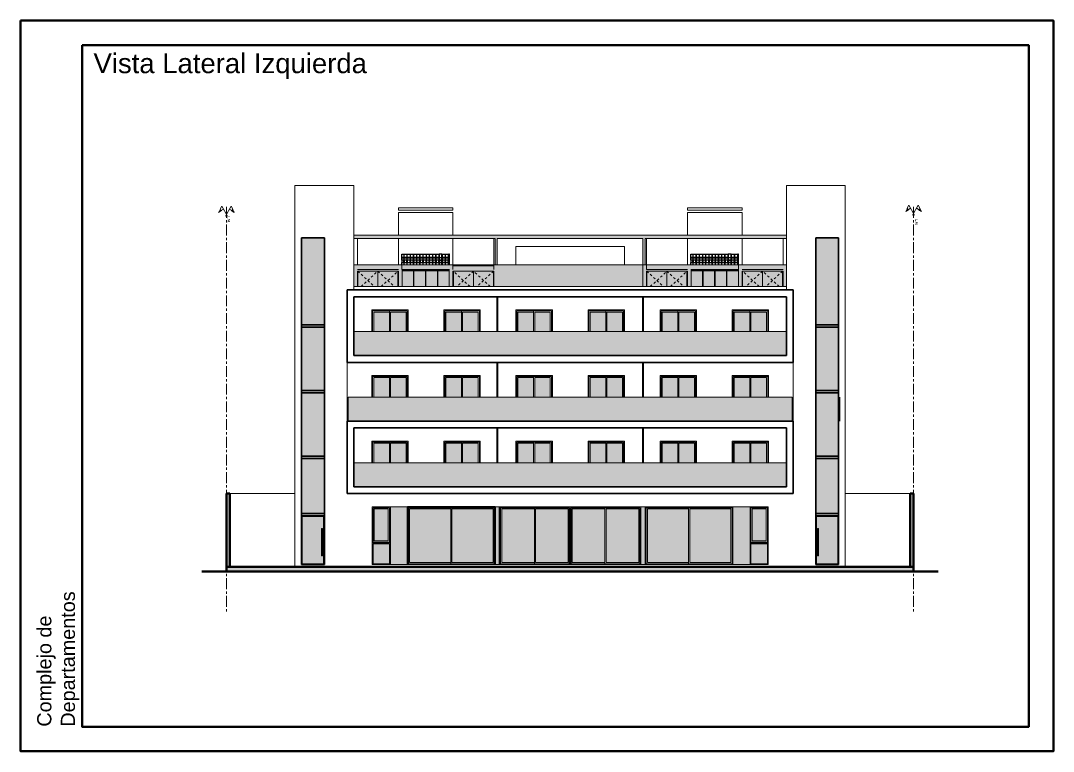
# Model space of a CAD drawing. Header units: millimetres. Extents: x 5985 to 6342, y 1020 to 1088.
# Drawn here: x 5984.6 to 6029.96, y 1054.89 to 1086.97 of the extents above; entities that cross this region are included whole.
import ezdxf

# ---------------------------------------------------------------- set-up
doc = ezdxf.new("R2010")
doc.units = ezdxf.units.MM
doc.linetypes.add('CENTER', pattern=[50.8, 31.75, -6.35, 6.35, -6.35])
doc.linetypes.add('JIS_02_0.7', pattern=[1.35, 0.75, -0.6])
for name, color, linetype, lineweight in [('0.05', 253, 'Continuous', 5), ('02_CIVIL_EXIST', 18, 'Continuous', 30), ('03_CIVIL EXIST A DECLARAR', 6, 'Continuous', 15), ('07_CIVIL VISTAS MEDIA', 251, 'Continuous', 5), ('08_CIVIL VISTAS FINO', 143, 'Continuous', 9), ('09_CIVIL PROYECCIONES', 230, 'Continuous', 5), ('10_CIVIL EJES', 230, 'CENTER', 15), ('12_HATCH', 254, 'Continuous', 9), ('12_TEXTOS', 150, 'Continuous', 40), ('Construccion Seca', 252, 'Continuous', 13), ('MISC MUEBLES', 143, 'Continuous', 9)]:
    doc.layers.add(name, color=color, linetype=linetype, lineweight=lineweight)
doc.layers.add('LADRILLOS', color=6, linetype='Continuous')
doc.styles.add('JDS1', font='GOTHICB.TTF')
doc.styles.add('Swis721 BT', font='swiss.ttf')

# ---------------------------------------------------------------- blocks, each defined once
blk = doc.blocks.new('vp1')
at = {"layer": '07_CIVIL VISTAS MEDIA'}
for p, q in [((927.12, -19.081), (927.12, -20.031)), ((928.72, -19.081), (927.12, -19.081)), ((928.72, -19.081), (928.72, -20.031))]:
    blk.add_line(p, q, dxfattribs=at)
at = {"layer": '08_CIVIL VISTAS FINO'}
for p, q in [((927.16, -19.121), (928.68, -19.121)), ((927.16, -19.121), (927.16, -20.031)), ((927.21, -19.171), (927.895, -19.171)), ((927.21, -19.171), (927.21, -20.031)), ((927.895, -20.031), (927.895, -19.121)), ((927.945, -19.171), (928.63, -19.171)), ((927.945, -20.031), (927.945, -19.171)), ((928.63, -19.171), (928.63, -20.031)), ((928.68, -19.121), (928.68, -20.031))]:
    blk.add_line(p, q, dxfattribs=at)

msp = doc.modelspace()

# ---------------------------------------------------------------- hatches: boundary and pattern name
at = {"layer": '02_CIVIL_EXIST'}
h = msp.add_hatch(color=251, dxfattribs=at)
h.dxf.hatch_style = 1
h.paths.add_polyline_path([(6005.537, 1074.847), (6005.512, 1074.847), (6005.512, 1073.317), (6005.537, 1073.317)])
h.paths.add_polyline_path([(6005.562, 1074.847), (6005.537, 1074.847), (6005.537, 1073.317), (6005.562, 1073.317)])
h = msp.add_hatch(color=251, dxfattribs=at)
h.dxf.hatch_style = 1
h.paths.add_polyline_path([(6011.937, 1074.847), (6011.912, 1074.847), (6011.912, 1073.317), (6011.937, 1073.317)])
h.paths.add_polyline_path([(6011.962, 1074.847), (6011.937, 1074.847), (6011.937, 1073.317), (6011.962, 1073.317)])
h = msp.add_hatch(color=251, dxfattribs=at)
h.dxf.hatch_style = 1
h.paths.add_polyline_path([(5997.938, 1073.507), (5997.938, 1073.607), (5996.938, 1073.607), (5996.938, 1073.507)])
h = msp.add_hatch(color=251, dxfattribs=at)
h.dxf.hatch_style = 1
h.paths.add_polyline_path([(6019.519, 1073.607), (6020.519, 1073.607), (6020.519, 1073.507), (6019.519, 1073.507)])
h = msp.add_hatch(color=251, dxfattribs=at)
h.dxf.hatch_style = 1
h.paths.add_polyline_path([(6005.537, 1071.967), (6005.512, 1071.967), (6005.512, 1070.437), (6005.537, 1070.437)])
h.paths.add_polyline_path([(6005.562, 1071.967), (6005.537, 1071.967), (6005.537, 1070.437), (6005.562, 1070.437)])
h = msp.add_hatch(color=251, dxfattribs=at)
h.dxf.hatch_style = 1
h.paths.add_polyline_path([(6011.937, 1071.967), (6011.912, 1071.967), (6011.912, 1070.437), (6011.937, 1070.437)])
h.paths.add_polyline_path([(6011.962, 1071.967), (6011.937, 1071.967), (6011.937, 1070.437), (6011.962, 1070.437)])
h = msp.add_hatch(color=251, dxfattribs=at)
h.dxf.hatch_style = 1
h.paths.add_polyline_path([(5997.938, 1070.727), (5996.938, 1070.727), (5996.938, 1070.627), (5997.938, 1070.627)])
h = msp.add_hatch(color=251, dxfattribs=at)
h.dxf.hatch_style = 1
h.paths.add_polyline_path([(6019.519, 1070.727), (6020.519, 1070.727), (6020.519, 1070.627), (6019.519, 1070.627)])
h = msp.add_hatch(color=251, dxfattribs=at)
h.dxf.hatch_style = 1
h.paths.add_polyline_path([(6005.537, 1069.087), (6005.512, 1069.087), (6005.512, 1067.557), (6005.537, 1067.557)])
h.paths.add_polyline_path([(6005.562, 1069.087), (6005.537, 1069.087), (6005.537, 1067.557), (6005.562, 1067.557)])
h = msp.add_hatch(color=251, dxfattribs=at)
h.dxf.hatch_style = 1
h.paths.add_polyline_path([(6011.937, 1069.087), (6011.912, 1069.087), (6011.912, 1067.557), (6011.937, 1067.557)])
h.paths.add_polyline_path([(6011.962, 1069.087), (6011.937, 1069.087), (6011.937, 1067.557), (6011.962, 1067.557)])
h = msp.add_hatch(color=251, dxfattribs=at)
h.dxf.hatch_style = 1
h.paths.add_polyline_path([(5997.938, 1067.747), (5997.938, 1067.847), (5996.938, 1067.847), (5996.938, 1067.747)])
h = msp.add_hatch(color=251, dxfattribs=at)
h.dxf.hatch_style = 1
h.paths.add_polyline_path([(6020.519, 1067.747), (6020.519, 1067.847), (6019.519, 1067.847), (6019.519, 1067.747)])
h = msp.add_hatch(color=251, dxfattribs=at)
h.dxf.hatch_style = 1
h.paths.add_polyline_path([(6000.838, 1064.037), (6000.838, 1063.087), (6001.588, 1063.087), (6001.588, 1065.627), (6000.838, 1065.627)])
h = msp.add_hatch(color=251, dxfattribs=at)
h.dxf.hatch_style = 1
h.paths.add_polyline_path([(6005.638, 1065.627), (6005.438, 1065.627), (6005.438, 1063.087), (6005.638, 1063.087)])
h = msp.add_hatch(color=251, dxfattribs=at)
h.dxf.hatch_style = 1
h.paths.add_polyline_path([(6012.036, 1065.627), (6011.838, 1065.627), (6011.838, 1063.087), (6012.036, 1063.087)])
h = msp.add_hatch(color=251, dxfattribs=at)
h.dxf.hatch_style = 1
h.paths.add_polyline_path([(6015.886, 1063.087), (6016.636, 1063.087), (6016.636, 1064.037), (6016.636, 1065.627), (6015.886, 1065.627)])
h = msp.add_hatch(color=251, dxfattribs=at)
h.dxf.hatch_style = 1
h.paths.add_polyline_path([(5997.938, 1065.327), (5996.938, 1065.327), (5996.938, 1065.227), (5997.938, 1065.227)])
h = msp.add_hatch(color=251, dxfattribs=at)
h.dxf.hatch_style = 1
h.paths.add_polyline_path([(6020.519, 1065.227), (6020.519, 1065.327), (6019.519, 1065.327), (6019.519, 1065.227)])
h = msp.add_hatch(color=251, dxfattribs=at)
h.dxf.hatch_style = 1
h.paths.add_polyline_path([(5997.862, 1064.673), (5997.812, 1064.673), (5997.812, 1063.473), (5997.862, 1063.473)])
h = msp.add_hatch(color=251, dxfattribs=at)
h.dxf.hatch_style = 1
h.paths.add_polyline_path([(6019.595, 1063.473), (6019.645, 1063.473), (6019.645, 1064.673), (6019.595, 1064.673)])
at = {"layer": '03_CIVIL EXIST A DECLARAR'}
h = msp.add_hatch(color=251, dxfattribs=at)
h.dxf.hatch_style = 1
h.paths.add_polyline_path([(6018.236, 1077.547), (5999.238, 1077.547), (5999.238, 1077.397), (6005.436, 1077.397), (6005.436, 1076.247), (6005.536, 1076.247), (6005.536, 1077.397), (6011.933, 1077.397), (6011.933, 1076.247), (6012.033, 1076.247), (6012.033, 1077.397), (6018.236, 1077.397)])
at = {"layer": '07_CIVIL VISTAS MEDIA'}
h = msp.add_hatch(color=18, dxfattribs=at)
h.dxf.hatch_style = 1
h.paths.add_polyline_path([(5993.638, 1062.987), (5993.788, 1062.987), (5993.788, 1066.207), (5993.638, 1066.207)])
h.paths.add_polyline_path([(6023.819, 1066.207), (6023.669, 1066.207), (6023.669, 1062.987), (6023.819, 1062.987)])
h = msp.add_hatch(color=18, dxfattribs=at)
h.dxf.hatch_style = 1
h.paths.add_polyline_path([(6023.819, 1062.987), (5993.638, 1062.987), (5993.638, 1062.787), (6023.819, 1062.787)])
at = {"layer": '12_HATCH', "linetype": 'ByBlock', "lineweight": 9}
h = msp.add_hatch(dxfattribs=at)
h.set_pattern_fill('LINE', color=256, scale=0.09375, angle=420, style=0)
h.set_pattern_definition([(120, (6017.79526, 1497.655313), (0.0101487352, 0.005859375), [])])
h.paths.add_polyline_path([(5993.368, 1078.679), (5993.396, 1078.63), (5993.417, 1078.643), (5993.427, 1078.626), (5993.292, 1078.549)])
h = msp.add_hatch(dxfattribs=at)
h.set_pattern_fill('LINE', color=256, scale=0.09375, angle=420, style=0)
h.set_pattern_definition([(60, (5944.101842, 1497.655313), (-0.0101487352, 0.005859375), [])])
h.paths.add_polyline_path([(5993.983, 1078.549), (5993.849, 1078.626), (5993.858, 1078.643), (5993.88, 1078.63), (5993.908, 1078.679)])
h = msp.add_hatch(dxfattribs=at)
h.set_pattern_fill('LINE', color=256, scale=0.09375, angle=600, style=0)
h.set_pattern_definition([(240, (6073.355361, 656.3911), (0.0101487352, -0.005859375), [])])
h.paths.add_polyline_path([(6023.474, 1078.585), (6023.608, 1078.663), (6023.599, 1078.679), (6023.577, 1078.667), (6023.549, 1078.715)])
h = msp.add_hatch(dxfattribs=at)
h.set_pattern_fill('LINE', color=256, scale=0.09375, angle=600, style=0)
h.set_pattern_definition([(300, (5999.661942, 656.3911), (-0.0101487352, -0.005859375), [])])
h.paths.add_polyline_path([(6024.09, 1078.715), (6024.061, 1078.667), (6024.04, 1078.679), (6024.03, 1078.663), (6024.165, 1078.585)])
at = {"layer": '12_HATCH'}
h = msp.add_hatch(color=143, dxfattribs=at)
h.dxf.hatch_style = 1
h.paths.add_polyline_path([(5996.938, 1073.607), (5997.938, 1073.607), (5997.938, 1077.427), (5996.938, 1077.427)])
h = msp.add_hatch(color=143, dxfattribs=at)
h.dxf.hatch_style = 1
h.paths.add_polyline_path([(6019.519, 1073.607), (6020.519, 1073.607), (6020.519, 1077.427), (6019.519, 1077.427)])
h = msp.add_hatch(color=143, dxfattribs=at)
h.dxf.hatch_style = 1
h.paths.add_polyline_path([(6018.236, 1075.297), (6018.236, 1076.247), (5999.238, 1076.247), (5999.238, 1075.297)])
h = msp.add_hatch(color=143, dxfattribs=at)
h.dxf.hatch_style = 1
h.paths.add_polyline_path([(6000.794, 1074.177), (6000.109, 1074.177), (6000.109, 1073.317), (6000.794, 1073.317)])
h = msp.add_hatch(color=143, dxfattribs=at)
h.dxf.hatch_style = 1
h.paths.add_polyline_path([(6001.529, 1074.177), (6000.844, 1074.177), (6000.844, 1073.317), (6001.529, 1073.317)])
h = msp.add_hatch(color=143, dxfattribs=at)
h.dxf.hatch_style = 1
h.paths.add_polyline_path([(6003.961, 1074.177), (6003.276, 1074.177), (6003.276, 1073.317), (6003.961, 1073.317)])
h = msp.add_hatch(color=143, dxfattribs=at)
h.dxf.hatch_style = 1
h.paths.add_polyline_path([(6004.696, 1074.177), (6004.011, 1074.177), (6004.011, 1073.317), (6004.696, 1073.317)])
h = msp.add_hatch(color=143, dxfattribs=at)
h.dxf.hatch_style = 1
h.paths.add_polyline_path([(6007.128, 1074.177), (6006.443, 1074.177), (6006.443, 1073.317), (6007.128, 1073.317)])
h = msp.add_hatch(color=143, dxfattribs=at)
h.dxf.hatch_style = 1
h.paths.add_polyline_path([(6007.863, 1074.177), (6007.178, 1074.177), (6007.178, 1073.317), (6007.863, 1073.317)])
h = msp.add_hatch(color=143, dxfattribs=at)
h.dxf.hatch_style = 1
h.paths.add_polyline_path([(6010.295, 1074.177), (6009.61, 1074.177), (6009.61, 1073.317), (6010.295, 1073.317)])
h = msp.add_hatch(color=143, dxfattribs=at)
h.dxf.hatch_style = 1
h.paths.add_polyline_path([(6011.03, 1074.177), (6010.345, 1074.177), (6010.345, 1073.317), (6011.03, 1073.317)])
h = msp.add_hatch(color=143, dxfattribs=at)
h.dxf.hatch_style = 1
h.paths.add_polyline_path([(6013.462, 1074.177), (6012.777, 1074.177), (6012.777, 1073.317), (6013.462, 1073.317)])
h = msp.add_hatch(color=143, dxfattribs=at)
h.dxf.hatch_style = 1
h.paths.add_polyline_path([(6014.197, 1074.177), (6013.512, 1074.177), (6013.512, 1073.317), (6014.197, 1073.317)])
h = msp.add_hatch(color=143, dxfattribs=at)
h.dxf.hatch_style = 1
h.paths.add_polyline_path([(6016.627, 1074.177), (6015.942, 1074.177), (6015.942, 1073.317), (6016.627, 1073.317)])
h = msp.add_hatch(color=143, dxfattribs=at)
h.dxf.hatch_style = 1
h.paths.add_polyline_path([(6017.362, 1074.177), (6016.677, 1074.177), (6016.677, 1073.317), (6017.362, 1073.317)])
h = msp.add_hatch(color=143, dxfattribs=at)
h.dxf.hatch_style = 1
h.paths.add_polyline_path([(5997.938, 1073.507), (5996.938, 1073.507), (5996.938, 1071.967), (5996.938, 1070.727), (5997.938, 1070.727)])
h = msp.add_hatch(color=143, dxfattribs=at)
h.dxf.hatch_style = 1
h.paths.add_polyline_path([(5999.236, 1073.317), (5999.236, 1072.267), (6018.236, 1072.267), (6018.236, 1073.317)])
h = msp.add_hatch(color=143, dxfattribs=at)
h.dxf.hatch_style = 1
h.paths.add_polyline_path([(6019.519, 1073.507), (6020.519, 1073.507), (6020.519, 1071.967), (6020.519, 1070.727), (6019.519, 1070.727)])
h = msp.add_hatch(color=143, dxfattribs=at)
h.dxf.hatch_style = 1
h.paths.add_polyline_path([(6000.794, 1071.297), (6000.109, 1071.297), (6000.109, 1070.437), (6000.794, 1070.437)])
h = msp.add_hatch(color=143, dxfattribs=at)
h.dxf.hatch_style = 1
h.paths.add_polyline_path([(6001.529, 1071.297), (6000.844, 1071.297), (6000.844, 1070.437), (6001.529, 1070.437)])
h = msp.add_hatch(color=143, dxfattribs=at)
h.dxf.hatch_style = 1
h.paths.add_polyline_path([(6003.961, 1071.297), (6003.276, 1071.297), (6003.276, 1070.437), (6003.961, 1070.437)])
h = msp.add_hatch(color=143, dxfattribs=at)
h.dxf.hatch_style = 1
h.paths.add_polyline_path([(6004.696, 1071.297), (6004.011, 1071.297), (6004.011, 1070.437), (6004.696, 1070.437)])
h = msp.add_hatch(color=143, dxfattribs=at)
h.dxf.hatch_style = 1
h.paths.add_polyline_path([(6007.128, 1071.297), (6006.443, 1071.297), (6006.443, 1070.437), (6007.128, 1070.437)])
h = msp.add_hatch(color=143, dxfattribs=at)
h.dxf.hatch_style = 1
h.paths.add_polyline_path([(6007.863, 1071.297), (6007.178, 1071.297), (6007.178, 1070.437), (6007.863, 1070.437)])
h = msp.add_hatch(color=143, dxfattribs=at)
h.dxf.hatch_style = 1
h.paths.add_polyline_path([(6010.295, 1071.297), (6009.61, 1071.297), (6009.61, 1070.437), (6010.295, 1070.437)])
h = msp.add_hatch(color=143, dxfattribs=at)
h.dxf.hatch_style = 1
h.paths.add_polyline_path([(6011.03, 1071.297), (6010.345, 1071.297), (6010.345, 1070.437), (6011.03, 1070.437)])
h = msp.add_hatch(color=143, dxfattribs=at)
h.dxf.hatch_style = 1
h.paths.add_polyline_path([(6013.462, 1071.297), (6012.777, 1071.297), (6012.777, 1070.437), (6013.462, 1070.437)])
h = msp.add_hatch(color=143, dxfattribs=at)
h.dxf.hatch_style = 1
h.paths.add_polyline_path([(6014.197, 1071.297), (6013.512, 1071.297), (6013.512, 1070.437), (6014.197, 1070.437)])
h = msp.add_hatch(color=143, dxfattribs=at)
h.dxf.hatch_style = 1
h.paths.add_polyline_path([(6016.627, 1071.297), (6015.942, 1071.297), (6015.942, 1070.437), (6016.627, 1070.437)])
h = msp.add_hatch(color=143, dxfattribs=at)
h.dxf.hatch_style = 1
h.paths.add_polyline_path([(6017.362, 1071.297), (6016.677, 1071.297), (6016.677, 1070.437), (6017.362, 1070.437)])
h = msp.add_hatch(color=143, dxfattribs=at)
h.dxf.hatch_style = 1
h.paths.add_polyline_path([(5996.938, 1067.847), (5997.938, 1067.847), (5997.938, 1070.627), (5996.938, 1070.627)])
h = msp.add_hatch(color=143, dxfattribs=at)
h.dxf.hatch_style = 1
h.paths.add_polyline_path([(6020.519, 1070.627), (6019.519, 1070.627), (6019.519, 1067.847), (6020.519, 1067.847)])
h = msp.add_hatch(color=143, dxfattribs=at)
h.dxf.hatch_style = 1
h.paths.add_polyline_path([(6018.486, 1070.437), (5998.986, 1070.437), (5998.986, 1069.387), (6018.486, 1069.387)])
h = msp.add_hatch(color=143, dxfattribs=at)
h.dxf.hatch_style = 1
h.paths.add_polyline_path([(6000.794, 1068.417), (6000.109, 1068.417), (6000.109, 1067.557), (6000.794, 1067.557)])
h = msp.add_hatch(color=143, dxfattribs=at)
h.dxf.hatch_style = 1
h.paths.add_polyline_path([(6001.529, 1068.417), (6000.844, 1068.417), (6000.844, 1067.557), (6001.529, 1067.557)])
h = msp.add_hatch(color=143, dxfattribs=at)
h.dxf.hatch_style = 1
h.paths.add_polyline_path([(6003.961, 1068.417), (6003.276, 1068.417), (6003.276, 1067.557), (6003.961, 1067.557)])
h = msp.add_hatch(color=143, dxfattribs=at)
h.dxf.hatch_style = 1
h.paths.add_polyline_path([(6004.696, 1068.417), (6004.011, 1068.417), (6004.011, 1067.557), (6004.696, 1067.557)])
h = msp.add_hatch(color=143, dxfattribs=at)
h.dxf.hatch_style = 1
h.paths.add_polyline_path([(6007.128, 1068.417), (6006.443, 1068.417), (6006.443, 1067.557), (6007.128, 1067.557)])
h = msp.add_hatch(color=143, dxfattribs=at)
h.dxf.hatch_style = 1
h.paths.add_polyline_path([(6007.863, 1068.417), (6007.178, 1068.417), (6007.178, 1067.557), (6007.863, 1067.557)])
h = msp.add_hatch(color=143, dxfattribs=at)
h.dxf.hatch_style = 1
h.paths.add_polyline_path([(6010.295, 1068.417), (6009.61, 1068.417), (6009.61, 1067.557), (6010.295, 1067.557)])
h = msp.add_hatch(color=143, dxfattribs=at)
h.dxf.hatch_style = 1
h.paths.add_polyline_path([(6011.03, 1068.417), (6010.345, 1068.417), (6010.345, 1067.557), (6011.03, 1067.557)])
h = msp.add_hatch(color=143, dxfattribs=at)
h.dxf.hatch_style = 1
h.paths.add_polyline_path([(6013.462, 1068.417), (6012.777, 1068.417), (6012.777, 1067.557), (6013.462, 1067.557)])
h = msp.add_hatch(color=143, dxfattribs=at)
h.dxf.hatch_style = 1
h.paths.add_polyline_path([(6014.197, 1068.417), (6013.512, 1068.417), (6013.512, 1067.557), (6014.197, 1067.557)])
h = msp.add_hatch(color=143, dxfattribs=at)
h.dxf.hatch_style = 1
h.paths.add_polyline_path([(6016.627, 1068.417), (6015.942, 1068.417), (6015.942, 1067.557), (6016.627, 1067.557)])
h = msp.add_hatch(color=143, dxfattribs=at)
h.dxf.hatch_style = 1
h.paths.add_polyline_path([(6017.362, 1068.417), (6016.677, 1068.417), (6016.677, 1067.557), (6017.362, 1067.557)])
h = msp.add_hatch(color=143, dxfattribs=at)
h.dxf.hatch_style = 1
h.paths.add_polyline_path([(5996.938, 1065.327), (5997.938, 1065.327), (5997.938, 1067.747), (5996.938, 1067.747)])
h = msp.add_hatch(color=143, dxfattribs=at)
h.dxf.hatch_style = 1
h.paths.add_polyline_path([(6018.236, 1067.557), (5999.236, 1067.557), (5999.236, 1066.507), (6018.236, 1066.507)])
h = msp.add_hatch(color=143, dxfattribs=at)
h.dxf.hatch_style = 1
h.paths.add_polyline_path([(6020.519, 1067.747), (6019.519, 1067.747), (6019.519, 1065.327), (6020.519, 1065.327)])
h = msp.add_hatch(color=143, dxfattribs=at)
h.dxf.hatch_style = 1
h.paths.add_polyline_path([(6000.748, 1065.537), (6000.123, 1065.537), (6000.123, 1064.127), (6000.748, 1064.127)])
h = msp.add_hatch(color=143, dxfattribs=at)
h.dxf.hatch_style = 1
h.paths.add_polyline_path([(6001.678, 1063.177), (6003.488, 1063.177), (6003.488, 1065.537), (6001.678, 1065.537)])
h = msp.add_hatch(color=143, dxfattribs=at)
h.dxf.hatch_style = 1
h.paths.add_polyline_path([(6005.348, 1065.537), (6003.538, 1065.537), (6003.538, 1063.177), (6005.348, 1063.177)])
h = msp.add_hatch(color=143, dxfattribs=at)
h.dxf.hatch_style = 1
h.paths.add_polyline_path([(6007.163, 1065.537), (6005.728, 1065.537), (6005.728, 1063.177), (6007.163, 1063.177)])
h = msp.add_hatch(color=143, dxfattribs=at)
h.dxf.hatch_style = 1
h.paths.add_polyline_path([(6007.213, 1063.177), (6008.648, 1063.177), (6008.648, 1065.537), (6007.213, 1065.537)])
h = msp.add_hatch(color=143, dxfattribs=at)
h.dxf.hatch_style = 1
h.paths.add_polyline_path([(6010.263, 1065.537), (6008.828, 1065.537), (6008.828, 1063.177), (6010.263, 1063.177)])
h = msp.add_hatch(color=143, dxfattribs=at)
h.dxf.hatch_style = 1
h.paths.add_polyline_path([(6010.313, 1063.177), (6011.748, 1063.177), (6011.748, 1065.537), (6010.313, 1065.537)])
h = msp.add_hatch(color=143, dxfattribs=at)
h.dxf.hatch_style = 1
h.paths.add_polyline_path([(6012.126, 1063.177), (6013.936, 1063.177), (6013.936, 1065.537), (6012.126, 1065.537)])
h = msp.add_hatch(color=143, dxfattribs=at)
h.dxf.hatch_style = 1
h.paths.add_polyline_path([(6015.796, 1065.537), (6013.986, 1065.537), (6013.986, 1063.177), (6015.796, 1063.177)])
h = msp.add_hatch(color=143, dxfattribs=at)
h.dxf.hatch_style = 1
h.paths.add_polyline_path([(6017.351, 1065.537), (6016.726, 1065.537), (6016.726, 1064.127), (6017.351, 1064.127)])
h = msp.add_hatch(color=143, dxfattribs=at)
h.dxf.hatch_style = 1
h.paths.add_polyline_path([(5996.951, 1063.101), (5997.919, 1063.101), (5997.919, 1065.212), (5996.951, 1065.212)])
h.paths.add_polyline_path([(5997.812, 1064.673), (5997.862, 1064.673), (5997.862, 1063.473), (5997.812, 1063.473)], flags=16)
h = msp.add_hatch(color=143, dxfattribs=at)
h.dxf.hatch_style = 1
h.paths.add_polyline_path([(6020.506, 1065.212), (6019.538, 1065.212), (6019.538, 1063.101), (6020.506, 1063.101)])
h.paths.add_polyline_path([(6019.645, 1063.473), (6019.595, 1063.473), (6019.595, 1064.673), (6019.645, 1064.673)], flags=16)
h = msp.add_hatch(color=143, dxfattribs=at)
h.dxf.hatch_style = 1
h.paths.add_polyline_path([(6000.798, 1063.127), (6000.798, 1063.997), (6000.078, 1063.997), (6000.078, 1063.127)])
h = msp.add_hatch(color=143, dxfattribs=at)
h.dxf.hatch_style = 1
h.paths.add_polyline_path([(6017.396, 1063.997), (6016.676, 1063.997), (6016.676, 1063.127), (6017.396, 1063.127)])

# ---------------------------------------------------------------- linework, layer by layer
at = {"layer": '0.05'}
for p, q in [((6003.588, 1078.747), (6001.188, 1078.747)), ((6001.188, 1078.747), (6001.188, 1078.647)), ((6003.588, 1078.747), (6003.588, 1078.647)), ((6016.286, 1078.747), (6013.886, 1078.747)), ((6013.886, 1078.747), (6013.886, 1078.647)), ((6016.286, 1078.747), (6016.286, 1078.647)), ((6003.588, 1078.647), (6001.188, 1078.647)), ((6001.188, 1077.547), (6001.188, 1078.547)), ((6003.588, 1078.547), (6001.188, 1078.547)), ((6003.588, 1077.547), (6003.588, 1078.547)), ((6016.286, 1078.647), (6013.886, 1078.647)), ((6013.886, 1077.547), (6013.886, 1078.547)), ((6016.286, 1078.547), (6013.886, 1078.547)), ((6016.286, 1077.547), (6016.286, 1078.547)), ((5999.388, 1077.397), (5999.388, 1076.247)), ((6001.188, 1076.247), (6001.188, 1077.397)), ((6003.588, 1076.047), (6003.588, 1077.397)), ((6003.588, 1076.247), (6003.588, 1077.397)), ((6013.886, 1076.247), (6013.886, 1077.397)), ((6013.886, 1076.247), (6013.886, 1077.397)), ((6016.286, 1076.247), (6016.286, 1077.397)), ((6018.086, 1077.397), (6018.086, 1076.247)), ((6001.338, 1076.247), (6001.338, 1076.712)), ((6001.338, 1076.047), (6001.338, 1076.712)), ((6014.036, 1076.247), (6014.036, 1076.712)), ((6016.136, 1075.297), (6016.136, 1076.712)), ((6016.136, 1076.247), (6016.136, 1076.712)), ((6005.512, 1073.317), (6005.512, 1074.847)), ((6005.562, 1073.317), (6005.562, 1074.847)), ((6011.912, 1073.317), (6011.912, 1074.847)), ((6011.962, 1073.317), (6011.962, 1074.847)), ((6005.512, 1070.437), (6005.512, 1071.967)), ((6005.562, 1070.437), (6005.562, 1071.967)), ((6011.912, 1070.437), (6011.912, 1071.967)), ((6011.962, 1070.437), (6011.962, 1071.967)), ((6005.512, 1067.557), (6005.512, 1069.087)), ((6005.562, 1067.557), (6005.562, 1069.087)), ((6011.912, 1067.557), (6011.912, 1069.087)), ((6011.962, 1067.557), (6011.962, 1069.087)), ((5993.788, 1066.207), (5996.638, 1066.207)), ((6023.669, 1066.207), (6020.819, 1066.207))]:
    msp.add_line(p, q, dxfattribs=at)
for points in [[(6001.338, 1076.712), (6003.438, 1076.712)], [(6016.136, 1076.712), (6014.036, 1076.712)]]:
    msp.add_lwpolyline(points, dxfattribs=at)
at = {"layer": '02_CIVIL_EXIST'}
for p, q in [((5997.938, 1077.427), (5996.938, 1077.427)), ((5996.938, 1077.427), (5996.938, 1063.087)), ((5997.938, 1063.087), (5997.938, 1077.427)), ((6019.519, 1063.087), (6019.519, 1077.427)), ((6019.519, 1077.427), (6020.519, 1077.427)), ((6020.519, 1077.427), (6020.519, 1063.087)), ((5996.938, 1075.147), (5996.938, 1071.967)), ((5998.936, 1075.147), (6018.436, 1075.147)), ((5998.936, 1075.147), (5998.936, 1071.967)), ((5999.286, 1075.147), (6018.536, 1075.147)), ((6018.536, 1075.147), (6018.536, 1071.967)), ((6020.519, 1075.147), (6020.519, 1071.967)), ((5999.236, 1074.847), (5999.236, 1072.267)), ((5999.236, 1074.847), (6018.236, 1074.847)), ((6018.236, 1074.847), (6018.236, 1072.267)), ((5997.938, 1073.607), (5996.938, 1073.607)), ((5996.938, 1073.507), (5997.938, 1073.507)), ((6019.519, 1073.607), (6020.519, 1073.607)), ((6020.519, 1073.507), (6019.519, 1073.507)), ((5998.936, 1071.967), (6018.536, 1071.967)), ((5999.236, 1072.267), (6018.236, 1072.267)), ((5997.938, 1070.727), (5996.938, 1070.727)), ((5996.938, 1070.627), (5997.938, 1070.627)), ((6019.519, 1070.727), (6020.519, 1070.727)), ((6020.519, 1070.627), (6019.519, 1070.627)), ((6020.569, 1070.437), (6020.569, 1069.387)), ((5996.938, 1066.207), (5996.938, 1069.387)), ((5998.936, 1069.387), (5998.936, 1066.207)), ((5998.936, 1069.387), (6018.536, 1069.387)), ((6018.536, 1069.387), (6018.536, 1066.207)), ((6020.519, 1066.207), (6020.519, 1069.387)), ((5999.236, 1069.087), (5999.236, 1066.507)), ((5999.236, 1069.087), (6018.236, 1069.087)), ((6018.236, 1069.087), (6018.236, 1066.507)), ((5997.938, 1067.847), (5996.938, 1067.847)), ((6019.519, 1067.847), (6020.519, 1067.847)), ((5996.938, 1067.747), (5997.938, 1067.747)), ((6020.519, 1067.747), (6019.519, 1067.747)), ((5999.236, 1066.507), (6018.236, 1066.507)), ((5998.936, 1066.207), (6018.536, 1066.207)), ((6001.588, 1063.087), (6001.588, 1065.627)), ((6001.588, 1065.627), (6005.438, 1065.627)), ((6005.438, 1065.627), (6005.438, 1063.087)), ((6005.638, 1065.627), (6005.638, 1063.087)), ((5997.938, 1065.327), (5996.938, 1065.327)), ((5996.938, 1065.227), (5997.938, 1065.227)), ((6019.519, 1065.327), (6020.519, 1065.327)), ((6020.519, 1065.227), (6019.519, 1065.227)), ((5996.938, 1063.087), (5997.938, 1063.087)), ((6020.519, 1063.087), (6019.519, 1063.087)), ((6019.936, 1062.987), (6023.819, 1062.987))]:
    msp.add_line(p, q, dxfattribs=at)
at = {"layer": '02_CIVIL_EXIST', "lineweight": 40}
for p, q in [((5993.638, 1062.787), (5993.638, 1066.207)), ((5993.788, 1066.207), (5993.638, 1066.207)), ((5993.788, 1062.987), (5993.788, 1066.207)), ((6023.669, 1062.987), (6023.669, 1066.207)), ((6023.669, 1066.207), (6023.819, 1066.207)), ((6023.819, 1062.787), (6023.819, 1066.207)), ((5992.557, 1062.787), (6024.9, 1062.787)), ((5993.638, 1062.987), (6023.819, 1062.987)), ((5993.638, 1062.987), (5993.638, 1062.787)), ((6023.819, 1062.787), (6023.819, 1062.987))]:
    msp.add_line(p, q, dxfattribs=at)
for points in [[(5984.598, 1086.967), (6029.958, 1086.967), (6029.958, 1054.891), (5984.598, 1054.891)], [(5987.298, 1085.887), (6028.878, 1085.887), (6028.878, 1055.971), (5987.298, 1055.971)]]:
    msp.add_lwpolyline(points, close=True, dxfattribs=at)
at = {"layer": '02_CIVIL_EXIST'}
for points in [[(5996.951, 1065.212), (5997.919, 1065.212), (5997.919, 1063.101), (5996.951, 1063.101)], [(6020.506, 1065.212), (6019.538, 1065.212), (6019.538, 1063.101), (6020.506, 1063.101)], [(6020.506, 1065.212), (6019.538, 1065.212), (6019.538, 1063.101), (6020.506, 1063.101)]]:
    msp.add_lwpolyline(points, close=True, dxfattribs=at)
at = {"layer": '03_CIVIL EXIST A DECLARAR'}
for p, q in [((5999.238, 1077.547), (6018.236, 1077.547)), ((5999.238, 1077.397), (6005.436, 1077.397)), ((6005.436, 1077.397), (6005.436, 1076.247)), ((6005.536, 1077.397), (6011.933, 1077.397)), ((6005.536, 1077.397), (6005.536, 1076.247)), ((6011.933, 1077.397), (6011.933, 1076.247)), ((6012.033, 1077.397), (6018.236, 1077.397)), ((6012.033, 1077.397), (6012.033, 1076.247)), ((5999.236, 1073.317), (6018.236, 1073.317)), ((5998.936, 1071.967), (5998.936, 1069.387)), ((6018.536, 1071.967), (6018.536, 1069.387)), ((6020.519, 1071.967), (6020.519, 1069.387)), ((5998.986, 1069.387), (5998.986, 1070.437)), ((5998.986, 1070.437), (6018.486, 1070.437)), ((6018.486, 1070.437), (6018.486, 1069.387)), ((5999.236, 1067.557), (6018.236, 1067.557))]:
    msp.add_line(p, q, dxfattribs=at)
msp.add_lwpolyline([(5999.238, 1076.247), (6018.236, 1076.247), (6018.236, 1075.297), (5999.238, 1075.297)], close=True, dxfattribs=at)
at = {"layer": '07_CIVIL VISTAS MEDIA'}
for p, q in [((5996.638, 1079.727), (5999.238, 1079.727)), ((5996.638, 1079.727), (5996.638, 1062.987)), ((5999.238, 1079.727), (5999.238, 1075.147)), ((6020.819, 1079.727), (6018.236, 1079.727)), ((6018.236, 1079.727), (6018.236, 1075.147)), ((6020.819, 1062.987), (6020.819, 1079.727)), ((6005.388, 1077.397), (6005.388, 1076.047)), ((6011.933, 1075.297), (6011.933, 1077.397)), ((6012.086, 1077.397), (6012.086, 1076.047)), ((6006.353, 1076.247), (6006.353, 1077.047)), ((6006.353, 1077.047), (6011.12, 1077.047)), ((6011.12, 1077.047), (6011.12, 1076.247)), ((6003.438, 1076.247), (6003.438, 1076.712)), ((6001.188, 1076.047), (5999.388, 1076.047)), ((6001.188, 1075.967), (5999.388, 1075.967)), ((5999.388, 1075.967), (5999.388, 1075.297)), ((6001.188, 1075.297), (6001.188, 1075.967)), ((6001.338, 1076.047), (6003.438, 1076.047)), ((6001.338, 1075.997), (6003.438, 1075.997)), ((6002.913, 1075.997), (6002.913, 1075.297)), ((6003.588, 1076.197), (6005.388, 1076.197)), ((6003.588, 1075.297), (6003.588, 1075.967)), ((6003.588, 1075.297), (6003.588, 1075.967)), ((6003.588, 1075.967), (6005.388, 1075.967)), ((6005.388, 1075.967), (6005.388, 1075.297)), ((6013.886, 1076.047), (6012.086, 1076.047)), ((6013.886, 1075.967), (6012.086, 1075.967)), ((6012.086, 1075.967), (6012.086, 1075.297)), ((6013.886, 1075.297), (6013.886, 1075.967)), ((6013.886, 1075.297), (6013.886, 1075.967)), ((6016.136, 1076.047), (6014.036, 1076.047)), ((6016.136, 1075.997), (6014.036, 1075.997)), ((6014.561, 1075.997), (6014.561, 1075.297)), ((6016.286, 1076.047), (6018.086, 1076.047)), ((6016.286, 1075.297), (6016.286, 1075.967)), ((6016.286, 1075.967), (6018.086, 1075.967)), ((6018.086, 1075.967), (6018.086, 1075.297)), ((6000.038, 1065.627), (6000.038, 1064.037)), ((6000.838, 1065.627), (6000.038, 1065.627)), ((6000.838, 1065.627), (6000.838, 1064.037)), ((6000.838, 1065.627), (6001.588, 1065.627)), ((6005.438, 1065.627), (6001.588, 1065.627)), ((6005.438, 1065.627), (6005.638, 1065.627)), ((6005.638, 1065.627), (6011.838, 1065.627)), ((6008.738, 1065.627), (6005.638, 1065.627)), ((6011.838, 1065.627), (6008.738, 1065.627)), ((6011.838, 1065.627), (6012.036, 1065.627)), ((6013.961, 1065.627), (6012.036, 1065.627)), ((6012.038, 1065.627), (6015.886, 1065.627)), ((6015.886, 1065.627), (6013.961, 1065.627)), ((6015.886, 1065.627), (6016.636, 1065.627)), ((6016.636, 1065.627), (6016.636, 1064.037)), ((6016.636, 1065.627), (6017.436, 1065.627)), ((6017.436, 1065.627), (6017.436, 1064.037)), ((5997.812, 1063.473), (5997.812, 1064.673)), ((5997.812, 1064.673), (5997.862, 1064.673)), ((5997.862, 1064.673), (5997.862, 1063.473)), ((6019.645, 1064.673), (6019.595, 1064.673)), ((6019.595, 1064.673), (6019.595, 1063.473)), ((6019.645, 1063.473), (6019.645, 1064.673)), ((6000.038, 1064.037), (6000.838, 1064.037)), ((6000.838, 1064.037), (6000.038, 1064.037)), ((6000.038, 1064.037), (6000.038, 1063.087)), ((6000.838, 1063.087), (6000.838, 1064.037)), ((6017.436, 1064.037), (6016.636, 1064.037)), ((6016.636, 1064.037), (6017.436, 1064.037)), ((6016.636, 1063.087), (6016.636, 1064.037)), ((6017.436, 1064.037), (6017.436, 1063.087)), ((5997.862, 1063.473), (5997.812, 1063.473)), ((6019.595, 1063.473), (6019.645, 1063.473)), ((6000.038, 1063.087), (6000.838, 1063.087)), ((6000.838, 1063.087), (6001.588, 1063.087)), ((6001.588, 1063.087), (6005.438, 1063.087)), ((6005.438, 1063.087), (6005.638, 1063.087)), ((6005.638, 1063.087), (6008.738, 1063.087)), ((6005.638, 1063.087), (6011.838, 1063.087)), ((6008.738, 1063.087), (6005.638, 1063.087)), ((6008.738, 1063.087), (6011.838, 1063.087)), ((6011.838, 1063.087), (6008.738, 1063.087)), ((6011.838, 1063.087), (6012.036, 1063.087)), ((6012.036, 1063.087), (6013.961, 1063.087)), ((6013.961, 1063.087), (6015.886, 1063.087)), ((6015.886, 1063.087), (6016.636, 1063.087)), ((6017.436, 1063.087), (6016.636, 1063.087))]:
    msp.add_line(p, q, dxfattribs=at)
for points in [[(6001.35, 1075.297), (6001.35, 1075.984), (6001.851, 1075.984), (6001.851, 1075.297)], [(6002.4, 1075.297), (6002.4, 1075.984), (6002.901, 1075.984), (6002.901, 1075.297)], [(6002.925, 1075.297), (6002.925, 1075.984), (6003.426, 1075.984), (6003.426, 1075.297)], [(6014.549, 1075.297), (6014.549, 1075.984), (6014.048, 1075.984), (6014.048, 1075.297)], [(6015.074, 1075.297), (6015.074, 1075.984), (6014.573, 1075.984), (6014.573, 1075.297)], [(6016.124, 1075.297), (6016.124, 1075.984), (6015.623, 1075.984), (6015.623, 1075.297)]]:
    msp.add_lwpolyline(points, dxfattribs=at)
at = {"layer": '08_CIVIL VISTAS FINO'}
for p, q in [((6000.078, 1065.587), (6000.798, 1065.587)), ((6000.078, 1065.587), (6000.078, 1064.077)), ((6000.123, 1065.537), (6000.748, 1065.537)), ((6000.123, 1064.127), (6000.123, 1065.537)), ((6000.748, 1065.537), (6000.748, 1064.127)), ((6000.798, 1065.587), (6000.798, 1064.077)), ((6001.588, 1065.627), (6001.588, 1063.087)), ((6001.628, 1065.587), (6005.398, 1065.587)), ((6001.628, 1065.587), (6001.628, 1063.127)), ((6001.678, 1065.537), (6003.488, 1065.537)), ((6001.678, 1065.537), (6001.678, 1063.177)), ((6003.488, 1063.127), (6003.488, 1065.587)), ((6003.538, 1065.537), (6005.348, 1065.537)), ((6003.538, 1063.177), (6003.538, 1065.537)), ((6005.348, 1065.537), (6005.348, 1063.177)), ((6005.398, 1065.587), (6005.398, 1063.127)), ((6005.438, 1065.627), (6005.438, 1063.087)), ((6005.438, 1065.627), (6005.438, 1063.087)), ((6005.638, 1065.627), (6005.638, 1063.087)), ((6005.678, 1065.587), (6008.698, 1065.587)), ((6005.678, 1065.587), (6005.678, 1063.127)), ((6005.728, 1065.537), (6007.163, 1065.537)), ((6005.728, 1065.537), (6005.728, 1063.177)), ((6007.163, 1063.127), (6007.163, 1065.587)), ((6007.213, 1065.537), (6008.648, 1065.537)), ((6007.213, 1063.177), (6007.213, 1065.537)), ((6008.648, 1065.537), (6008.648, 1063.177)), ((6008.698, 1065.587), (6008.698, 1063.127)), ((6008.738, 1065.627), (6008.738, 1063.087)), ((6008.738, 1065.627), (6008.738, 1063.087)), ((6008.778, 1065.587), (6011.798, 1065.587)), ((6008.778, 1065.587), (6008.778, 1063.127)), ((6008.828, 1065.537), (6010.263, 1065.537)), ((6008.828, 1065.537), (6008.828, 1063.177)), ((6010.263, 1063.127), (6010.263, 1065.587)), ((6010.313, 1065.537), (6011.748, 1065.537)), ((6010.313, 1063.177), (6010.313, 1065.537)), ((6011.748, 1065.537), (6011.748, 1063.177)), ((6011.798, 1065.587), (6011.798, 1063.127)), ((6011.838, 1065.627), (6011.838, 1063.087)), ((6011.838, 1065.627), (6011.838, 1063.087)), ((6011.838, 1065.627), (6011.838, 1063.087)), ((6012.036, 1065.627), (6012.036, 1063.087)), ((6012.038, 1065.627), (6012.038, 1063.087)), ((6012.076, 1065.587), (6015.846, 1065.587)), ((6012.076, 1065.587), (6012.076, 1063.127)), ((6012.126, 1065.537), (6013.936, 1065.537)), ((6012.126, 1065.537), (6012.126, 1063.177)), ((6013.936, 1063.127), (6013.936, 1065.587)), ((6013.986, 1065.537), (6015.796, 1065.537)), ((6013.986, 1063.177), (6013.986, 1065.537)), ((6015.796, 1065.537), (6015.796, 1063.177)), ((6015.846, 1065.587), (6015.846, 1063.127)), ((6015.886, 1065.627), (6015.886, 1063.087)), ((6015.886, 1065.627), (6015.886, 1063.087)), ((6017.396, 1065.587), (6016.676, 1065.587)), ((6016.676, 1065.587), (6016.676, 1064.077)), ((6017.351, 1065.537), (6016.726, 1065.537)), ((6016.726, 1065.537), (6016.726, 1064.127)), ((6017.351, 1064.127), (6017.351, 1065.537)), ((6017.396, 1065.587), (6017.396, 1064.077)), ((6000.078, 1064.077), (6000.798, 1064.077)), ((6000.078, 1063.997), (6000.798, 1063.997)), ((6000.078, 1063.997), (6000.078, 1063.127)), ((6000.123, 1064.127), (6000.748, 1064.127)), ((6000.798, 1063.997), (6000.798, 1063.127)), ((6017.396, 1064.077), (6016.676, 1064.077)), ((6017.396, 1063.997), (6016.676, 1063.997)), ((6016.676, 1063.997), (6016.676, 1063.127)), ((6017.351, 1064.127), (6016.726, 1064.127)), ((6017.396, 1063.997), (6017.396, 1063.127)), ((6000.078, 1063.127), (6000.798, 1063.127)), ((6001.628, 1063.127), (6005.398, 1063.127)), ((6001.678, 1063.177), (6003.488, 1063.177)), ((6003.538, 1063.177), (6005.348, 1063.177)), ((6005.678, 1063.127), (6008.698, 1063.127)), ((6005.728, 1063.177), (6007.163, 1063.177)), ((6007.213, 1063.177), (6008.648, 1063.177)), ((6008.778, 1063.127), (6011.798, 1063.127)), ((6008.828, 1063.177), (6010.263, 1063.177)), ((6010.313, 1063.177), (6011.748, 1063.177)), ((6012.076, 1063.127), (6015.846, 1063.127)), ((6012.126, 1063.177), (6013.936, 1063.177)), ((6013.986, 1063.177), (6015.796, 1063.177)), ((6017.396, 1063.127), (6016.676, 1063.127))]:
    msp.add_line(p, q, dxfattribs=at)
at = {"layer": '09_CIVIL PROYECCIONES', "linetype": 'JIS_02_0.7', "ltscale": 0.1}
for p, q in [((5999.406, 1075.967), (6000.136, 1075.297)), ((5999.558, 1075.297), (6000.288, 1075.967)), ((6000.288, 1075.967), (6001.018, 1075.297)), ((6000.439, 1075.297), (6001.169, 1075.967)), ((6004.336, 1075.297), (6003.606, 1075.967)), ((6004.488, 1075.967), (6003.758, 1075.297)), ((6005.218, 1075.297), (6004.488, 1075.967)), ((6005.369, 1075.967), (6004.639, 1075.297)), ((6012.104, 1075.967), (6012.834, 1075.297)), ((6012.256, 1075.297), (6012.986, 1075.967)), ((6012.986, 1075.967), (6013.716, 1075.297)), ((6013.137, 1075.297), (6013.867, 1075.967)), ((6017.034, 1075.297), (6016.304, 1075.967)), ((6017.186, 1075.967), (6016.456, 1075.297)), ((6017.916, 1075.297), (6017.186, 1075.967)), ((6018.067, 1075.967), (6017.337, 1075.297))]:
    msp.add_line(p, q, dxfattribs=at)
at = {"layer": '10_CIVIL EJES', "ltscale": 0.015}
for p, q in [((5993.638, 1078.789), (5993.638, 1060.989)), ((6023.819, 1078.789), (6023.819, 1060.989))]:
    msp.add_line(p, q, dxfattribs=at)
at = {"layer": '12_HATCH', "linetype": 'ByBlock', "lineweight": 9}
for p, q in [((5993.358, 1078.696), (5993.433, 1078.825)), ((5993.396, 1078.63), (5993.508, 1078.695)), ((5993.685, 1078.39), (5993.433, 1078.825)), ((5993.591, 1078.39), (5993.843, 1078.825)), ((5993.88, 1078.63), (5993.767, 1078.695)), ((5993.918, 1078.696), (5993.843, 1078.825)), ((5993.88, 1078.63), (5993.918, 1078.696)), ((5993.983, 1078.549), (5993.908, 1078.679)), ((6023.474, 1078.585), (6023.549, 1078.715)), ((6023.474, 1078.585), (6023.608, 1078.663)), ((6023.54, 1078.732), (6023.615, 1078.862)), ((6023.577, 1078.667), (6023.54, 1078.732)), ((6023.577, 1078.667), (6023.69, 1078.731)), ((6023.608, 1078.663), (6023.599, 1078.679)), ((6023.866, 1078.426), (6023.615, 1078.862)), ((6023.772, 1078.426), (6024.024, 1078.862)), ((6024.061, 1078.667), (6023.949, 1078.731)), ((6024.099, 1078.732), (6024.024, 1078.862)), ((6024.03, 1078.663), (6024.04, 1078.679)), ((6024.165, 1078.585), (6024.03, 1078.663)), ((6024.061, 1078.667), (6024.099, 1078.732)), ((6024.165, 1078.585), (6024.09, 1078.715)), ((5993.292, 1078.549), (5993.427, 1078.626)), ((5993.427, 1078.626), (5993.417, 1078.643)), ((5993.849, 1078.626), (5993.858, 1078.643)), ((5993.983, 1078.549), (5993.849, 1078.626))]:
    msp.add_line(p, q, dxfattribs=at)
at = {"layer": 'Construccion Seca'}
for p, q in [((6001.863, 1075.997), (6001.863, 1075.297)), ((6002.388, 1075.997), (6002.388, 1075.297)), ((6015.086, 1075.997), (6015.086, 1075.297)), ((6015.611, 1075.997), (6015.611, 1075.297))]:
    msp.add_line(p, q, dxfattribs=at)
for points in [[(6001.875, 1075.297), (6001.875, 1075.984), (6002.376, 1075.984), (6002.376, 1075.297)], [(6015.599, 1075.297), (6015.599, 1075.984), (6015.098, 1075.984), (6015.098, 1075.297)]]:
    msp.add_lwpolyline(points, dxfattribs=at)
at = {"layer": 'LADRILLOS', "color": 9}
for points in [[(6001.338, 1076.712), (6001.423, 1076.712), (6001.423, 1076.569), (6001.338, 1076.569)], [(6001.338, 1076.561), (6001.423, 1076.561), (6001.423, 1076.457), (6001.338, 1076.457)], [(6001.338, 1076.353), (6001.423, 1076.353), (6001.423, 1076.457), (6001.338, 1076.457)], [(6001.443, 1076.712), (6001.563, 1076.712), (6001.563, 1076.569), (6001.443, 1076.569)], [(6001.443, 1076.561), (6001.563, 1076.561), (6001.563, 1076.457), (6001.443, 1076.457)], [(6001.443, 1076.353), (6001.563, 1076.353), (6001.563, 1076.457), (6001.443, 1076.457)], [(6001.583, 1076.712), (6001.703, 1076.712), (6001.703, 1076.569), (6001.583, 1076.569)], [(6001.583, 1076.561), (6001.703, 1076.561), (6001.703, 1076.457), (6001.583, 1076.457)], [(6001.583, 1076.353), (6001.703, 1076.353), (6001.703, 1076.457), (6001.583, 1076.457)], [(6001.723, 1076.712), (6001.843, 1076.712), (6001.843, 1076.569), (6001.723, 1076.569)], [(6001.723, 1076.561), (6001.843, 1076.561), (6001.843, 1076.457), (6001.723, 1076.457)], [(6001.723, 1076.353), (6001.843, 1076.353), (6001.843, 1076.457), (6001.723, 1076.457)], [(6001.863, 1076.712), (6001.983, 1076.712), (6001.983, 1076.569), (6001.863, 1076.569)], [(6001.863, 1076.561), (6001.983, 1076.561), (6001.983, 1076.457), (6001.863, 1076.457)], [(6001.863, 1076.353), (6001.983, 1076.353), (6001.983, 1076.457), (6001.863, 1076.457)], [(6002.003, 1076.712), (6002.123, 1076.712), (6002.123, 1076.569), (6002.003, 1076.569)], [(6002.003, 1076.561), (6002.123, 1076.561), (6002.123, 1076.457), (6002.003, 1076.457)], [(6002.003, 1076.353), (6002.123, 1076.353), (6002.123, 1076.457), (6002.003, 1076.457)], [(6002.143, 1076.712), (6002.263, 1076.712), (6002.263, 1076.569), (6002.143, 1076.569)], [(6002.143, 1076.561), (6002.263, 1076.561), (6002.263, 1076.457), (6002.143, 1076.457)], [(6002.143, 1076.353), (6002.263, 1076.353), (6002.263, 1076.457), (6002.143, 1076.457)], [(6002.283, 1076.712), (6002.403, 1076.712), (6002.403, 1076.569), (6002.283, 1076.569)], [(6002.283, 1076.561), (6002.403, 1076.561), (6002.403, 1076.457), (6002.283, 1076.457)], [(6002.283, 1076.353), (6002.403, 1076.353), (6002.403, 1076.457), (6002.283, 1076.457)], [(6002.423, 1076.712), (6002.543, 1076.712), (6002.543, 1076.569), (6002.423, 1076.569)], [(6002.423, 1076.561), (6002.543, 1076.561), (6002.543, 1076.457), (6002.423, 1076.457)], [(6002.423, 1076.353), (6002.543, 1076.353), (6002.543, 1076.457), (6002.423, 1076.457)], [(6002.563, 1076.712), (6002.683, 1076.712), (6002.683, 1076.569), (6002.563, 1076.569)], [(6002.563, 1076.561), (6002.683, 1076.561), (6002.683, 1076.457), (6002.563, 1076.457)], [(6002.563, 1076.353), (6002.683, 1076.353), (6002.683, 1076.457), (6002.563, 1076.457)], [(6002.703, 1076.712), (6002.823, 1076.712), (6002.823, 1076.569), (6002.703, 1076.569)], [(6002.703, 1076.561), (6002.823, 1076.561), (6002.823, 1076.457), (6002.703, 1076.457)], [(6002.703, 1076.353), (6002.823, 1076.353), (6002.823, 1076.457), (6002.703, 1076.457)], [(6002.843, 1076.712), (6002.963, 1076.712), (6002.963, 1076.569), (6002.843, 1076.569)], [(6002.843, 1076.561), (6002.963, 1076.561), (6002.963, 1076.457), (6002.843, 1076.457)], [(6002.843, 1076.353), (6002.963, 1076.353), (6002.963, 1076.457), (6002.843, 1076.457)], [(6003.103, 1076.712), (6002.983, 1076.712), (6002.983, 1076.569), (6003.103, 1076.569)], [(6003.103, 1076.561), (6002.983, 1076.561), (6002.983, 1076.457), (6003.103, 1076.457)], [(6002.983, 1076.353), (6003.103, 1076.353), (6003.103, 1076.457), (6002.983, 1076.457)], [(6003.123, 1076.712), (6003.243, 1076.712), (6003.243, 1076.569), (6003.123, 1076.569)], [(6003.123, 1076.561), (6003.243, 1076.561), (6003.243, 1076.457), (6003.123, 1076.457)], [(6003.123, 1076.353), (6003.243, 1076.353), (6003.243, 1076.457), (6003.123, 1076.457)], [(6003.263, 1076.712), (6003.383, 1076.712), (6003.383, 1076.569), (6003.263, 1076.569)], [(6003.263, 1076.561), (6003.383, 1076.561), (6003.383, 1076.457), (6003.263, 1076.457)], [(6003.263, 1076.353), (6003.383, 1076.353), (6003.383, 1076.457), (6003.263, 1076.457)], [(6003.403, 1076.353), (6003.438, 1076.353), (6003.438, 1076.457), (6003.403, 1076.457)], [(6014.036, 1076.712), (6014.121, 1076.712), (6014.121, 1076.569), (6014.036, 1076.569)], [(6014.036, 1076.561), (6014.121, 1076.561), (6014.121, 1076.457), (6014.036, 1076.457)], [(6014.036, 1076.353), (6014.121, 1076.353), (6014.121, 1076.457), (6014.036, 1076.457)], [(6014.141, 1076.712), (6014.261, 1076.712), (6014.261, 1076.569), (6014.141, 1076.569)], [(6014.141, 1076.561), (6014.261, 1076.561), (6014.261, 1076.457), (6014.141, 1076.457)], [(6014.141, 1076.353), (6014.261, 1076.353), (6014.261, 1076.457), (6014.141, 1076.457)], [(6014.281, 1076.712), (6014.401, 1076.712), (6014.401, 1076.569), (6014.281, 1076.569)], [(6014.281, 1076.561), (6014.401, 1076.561), (6014.401, 1076.457), (6014.281, 1076.457)], [(6014.281, 1076.353), (6014.401, 1076.353), (6014.401, 1076.457), (6014.281, 1076.457)], [(6014.421, 1076.712), (6014.541, 1076.712), (6014.541, 1076.569), (6014.421, 1076.569)], [(6014.421, 1076.561), (6014.541, 1076.561), (6014.541, 1076.457), (6014.421, 1076.457)], [(6014.421, 1076.353), (6014.541, 1076.353), (6014.541, 1076.457), (6014.421, 1076.457)], [(6014.561, 1076.712), (6014.681, 1076.712), (6014.681, 1076.569), (6014.561, 1076.569)], [(6014.561, 1076.561), (6014.681, 1076.561), (6014.681, 1076.457), (6014.561, 1076.457)], [(6014.561, 1076.353), (6014.681, 1076.353), (6014.681, 1076.457), (6014.561, 1076.457)], [(6014.701, 1076.712), (6014.821, 1076.712), (6014.821, 1076.569), (6014.701, 1076.569)], [(6014.701, 1076.561), (6014.821, 1076.561), (6014.821, 1076.457), (6014.701, 1076.457)], [(6014.701, 1076.353), (6014.821, 1076.353), (6014.821, 1076.457), (6014.701, 1076.457)], [(6014.841, 1076.712), (6014.961, 1076.712), (6014.961, 1076.569), (6014.841, 1076.569)], [(6014.841, 1076.561), (6014.961, 1076.561), (6014.961, 1076.457), (6014.841, 1076.457)], [(6014.841, 1076.353), (6014.961, 1076.353), (6014.961, 1076.457), (6014.841, 1076.457)], [(6014.981, 1076.712), (6015.101, 1076.712), (6015.101, 1076.569), (6014.981, 1076.569)], [(6014.981, 1076.561), (6015.101, 1076.561), (6015.101, 1076.457), (6014.981, 1076.457)], [(6014.981, 1076.353), (6015.101, 1076.353), (6015.101, 1076.457), (6014.981, 1076.457)], [(6015.121, 1076.712), (6015.241, 1076.712), (6015.241, 1076.569), (6015.121, 1076.569)], [(6015.121, 1076.561), (6015.241, 1076.561), (6015.241, 1076.457), (6015.121, 1076.457)], [(6015.121, 1076.353), (6015.241, 1076.353), (6015.241, 1076.457), (6015.121, 1076.457)], [(6015.261, 1076.712), (6015.381, 1076.712), (6015.381, 1076.569), (6015.261, 1076.569)], [(6015.261, 1076.561), (6015.381, 1076.561), (6015.381, 1076.457), (6015.261, 1076.457)], [(6015.261, 1076.353), (6015.381, 1076.353), (6015.381, 1076.457), (6015.261, 1076.457)], [(6015.401, 1076.712), (6015.521, 1076.712), (6015.521, 1076.569), (6015.401, 1076.569)], [(6015.401, 1076.561), (6015.521, 1076.561), (6015.521, 1076.457), (6015.401, 1076.457)], [(6015.401, 1076.353), (6015.521, 1076.353), (6015.521, 1076.457), (6015.401, 1076.457)], [(6015.541, 1076.712), (6015.661, 1076.712), (6015.661, 1076.569), (6015.541, 1076.569)], [(6015.541, 1076.561), (6015.661, 1076.561), (6015.661, 1076.457), (6015.541, 1076.457)], [(6015.541, 1076.353), (6015.661, 1076.353), (6015.661, 1076.457), (6015.541, 1076.457)], [(6015.801, 1076.712), (6015.681, 1076.712), (6015.681, 1076.569), (6015.801, 1076.569)], [(6015.801, 1076.561), (6015.681, 1076.561), (6015.681, 1076.457), (6015.801, 1076.457)], [(6015.681, 1076.353), (6015.801, 1076.353), (6015.801, 1076.457), (6015.681, 1076.457)], [(6015.821, 1076.712), (6015.941, 1076.712), (6015.941, 1076.569), (6015.821, 1076.569)], [(6015.821, 1076.561), (6015.941, 1076.561), (6015.941, 1076.457), (6015.821, 1076.457)], [(6015.821, 1076.353), (6015.941, 1076.353), (6015.941, 1076.457), (6015.821, 1076.457)], [(6015.961, 1076.712), (6016.081, 1076.712), (6016.081, 1076.569), (6015.961, 1076.569)], [(6015.961, 1076.561), (6016.081, 1076.561), (6016.081, 1076.457), (6015.961, 1076.457)], [(6015.961, 1076.353), (6016.081, 1076.353), (6016.081, 1076.457), (6015.961, 1076.457)], [(6016.101, 1076.353), (6016.136, 1076.353), (6016.136, 1076.457), (6016.101, 1076.457)]]:
    msp.add_lwpolyline(points, close=True, dxfattribs=at)
for points in [[(6003.438, 1076.712), (6003.403, 1076.712), (6003.403, 1076.569), (6003.438, 1076.569)], [(6003.438, 1076.561), (6003.403, 1076.561), (6003.403, 1076.457), (6003.438, 1076.457)], [(6016.136, 1076.712), (6016.101, 1076.712), (6016.101, 1076.569), (6016.136, 1076.569)], [(6016.136, 1076.561), (6016.101, 1076.561), (6016.101, 1076.457), (6016.136, 1076.457)], [(6001.338, 1076.24), (6001.338, 1076.344), (6001.423, 1076.344), (6001.423, 1076.247)], [(6001.443, 1076.247), (6001.443, 1076.344), (6001.563, 1076.344), (6001.563, 1076.247)], [(6001.583, 1076.247), (6001.583, 1076.344), (6001.703, 1076.344), (6001.703, 1076.247)], [(6001.723, 1076.247), (6001.723, 1076.344), (6001.843, 1076.344), (6001.843, 1076.247)], [(6001.863, 1076.247), (6001.863, 1076.344), (6001.983, 1076.344), (6001.983, 1076.247)], [(6002.003, 1076.247), (6002.003, 1076.344), (6002.123, 1076.344), (6002.123, 1076.247)], [(6002.143, 1076.247), (6002.143, 1076.344), (6002.263, 1076.344), (6002.263, 1076.247)], [(6002.283, 1076.247), (6002.283, 1076.344), (6002.403, 1076.344), (6002.403, 1076.247)], [(6002.423, 1076.247), (6002.423, 1076.344), (6002.543, 1076.344), (6002.543, 1076.247)], [(6002.563, 1076.247), (6002.563, 1076.344), (6002.683, 1076.344), (6002.683, 1076.247)], [(6002.703, 1076.247), (6002.703, 1076.344), (6002.823, 1076.344), (6002.823, 1076.247)], [(6002.843, 1076.247), (6002.843, 1076.344), (6002.963, 1076.344), (6002.963, 1076.247)], [(6003.103, 1076.247), (6003.103, 1076.344), (6002.983, 1076.344), (6002.983, 1076.247)], [(6003.123, 1076.247), (6003.123, 1076.344), (6003.243, 1076.344), (6003.243, 1076.247)], [(6003.263, 1076.247), (6003.263, 1076.344), (6003.383, 1076.344), (6003.383, 1076.247)], [(6003.438, 1076.344), (6003.403, 1076.344), (6003.403, 1076.247)], [(6014.036, 1076.24), (6014.036, 1076.344), (6014.121, 1076.344), (6014.121, 1076.247)], [(6014.141, 1076.247), (6014.141, 1076.344), (6014.261, 1076.344), (6014.261, 1076.247)], [(6014.281, 1076.247), (6014.281, 1076.344), (6014.401, 1076.344), (6014.401, 1076.247)], [(6014.421, 1076.247), (6014.421, 1076.344), (6014.541, 1076.344), (6014.541, 1076.247)], [(6014.561, 1076.247), (6014.561, 1076.344), (6014.681, 1076.344), (6014.681, 1076.247)], [(6014.701, 1076.247), (6014.701, 1076.344), (6014.821, 1076.344), (6014.821, 1076.247)], [(6014.841, 1076.247), (6014.841, 1076.344), (6014.961, 1076.344), (6014.961, 1076.247)], [(6014.981, 1076.247), (6014.981, 1076.344), (6015.101, 1076.344), (6015.101, 1076.247)], [(6015.121, 1076.247), (6015.121, 1076.344), (6015.241, 1076.344), (6015.241, 1076.247)], [(6015.261, 1076.247), (6015.261, 1076.344), (6015.381, 1076.344), (6015.381, 1076.247)], [(6015.401, 1076.247), (6015.401, 1076.344), (6015.521, 1076.344), (6015.521, 1076.247)], [(6015.541, 1076.247), (6015.541, 1076.344), (6015.661, 1076.344), (6015.661, 1076.247)], [(6015.801, 1076.247), (6015.801, 1076.344), (6015.681, 1076.344), (6015.681, 1076.247)], [(6015.821, 1076.247), (6015.821, 1076.344), (6015.941, 1076.344), (6015.941, 1076.247)], [(6015.961, 1076.247), (6015.961, 1076.344), (6016.081, 1076.344), (6016.081, 1076.247)], [(6016.136, 1076.344), (6016.101, 1076.344), (6016.101, 1076.247)]]:
    msp.add_lwpolyline(points, dxfattribs=at)
at = {"layer": 'MISC MUEBLES'}
for p, q in [((6000.288, 1075.967), (6000.288, 1075.297)), ((6004.488, 1075.967), (6004.488, 1075.297)), ((6012.986, 1075.967), (6012.986, 1075.297)), ((6017.186, 1075.967), (6017.186, 1075.297))]:
    msp.add_line(p, q, dxfattribs=at)
for points in [[(5999.406, 1075.297), (5999.406, 1075.967), (6001.169, 1075.967), (6001.169, 1075.297)], [(6005.369, 1075.297), (6005.369, 1075.967), (6003.606, 1075.967), (6003.606, 1075.297)], [(6012.104, 1075.297), (6012.104, 1075.967), (6013.867, 1075.967), (6013.867, 1075.297)], [(6018.067, 1075.297), (6018.067, 1075.967), (6016.304, 1075.967), (6016.304, 1075.297)]]:
    msp.add_lwpolyline(points, dxfattribs=at)

# ---------------------------------------------------------------- block references
at = {"layer": '02_CIVIL_EXIST'}
for p in [(5072.899, 1093.348), (5076.066, 1093.348), (5079.233, 1093.348), (5082.4, 1093.348), (5085.567, 1093.348), (5088.732, 1093.348), (5072.899, 1090.468), (5076.066, 1090.468), (5079.233, 1090.468), (5082.4, 1090.468), (5085.567, 1090.468), (5088.732, 1090.468), (5072.899, 1087.588), (5076.066, 1087.588), (5079.233, 1087.588), (5082.4, 1087.588), (5085.567, 1087.588), (5088.732, 1087.588)]:
    msp.add_blockref('vp1', p, dxfattribs=at)

# ---------------------------------------------------------------- texts
at = {"layer": '12_TEXTOS', "color": 18, "insert": (5987.8, 1085.526), "char_height": 0.864, "attachment_point": 1, "style": 'Swis721 BT'}
msp.add_mtext_dynamic_manual_height_columns('Vista Lateral Izquierda', width=11.37319, gutter_width=10, heights=[0], dxfattribs=at)
at = {"layer": '12_TEXTOS', "color": 150, "char_height": 0.1, "width": 0.32371, "attachment_point": 7, "rotation": 270, "style": 'JDS1'}
for insert in [(5993.687, 1078.378), (6023.903, 1078.256)]:
    msp.add_mtext('L.M.', dxfattribs=dict(at, insert=insert))
at = {"layer": '12_TEXTOS', "color": 18, "insert": (5985.325, 1055.973), "char_height": 0.62208, "attachment_point": 1, "rotation": 90, "style": 'Swis721 BT'}
msp.add_mtext_dynamic_manual_height_columns('Complejo de Departamentos', width=10.15474, gutter_width=10, heights=[0], dxfattribs=at)

doc.saveas('drawing.dxf')
